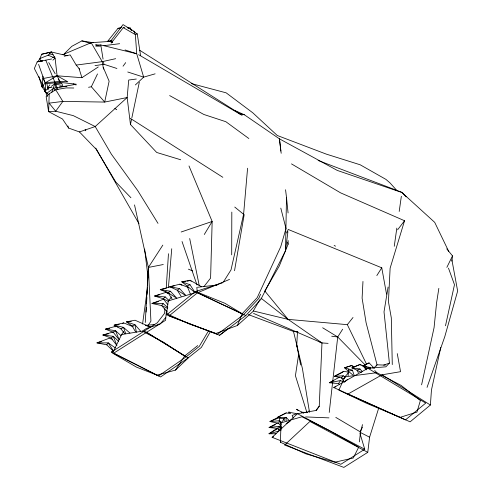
<?xml version="1.0" encoding="UTF-8"?>
<svg xmlns="http://www.w3.org/2000/svg" width="492" height="492" viewBox="0 0 492 492"><rect width="100%" height="100%" fill="white"/><g stroke="black" fill="none" stroke-linecap="round" stroke-linejoin="round"><path stroke-width="0.74" d="M231.695 254.856L231.818 212.095M73.782 88.013L66.211 87.914L55.694 89.698L49.194 93.849L48.628 111.641L62.515 119.027L68.616 128.074L79.44 131.93L96.149 149.23L115.761 181.978L130.921 197.729M222.273 282.9L195.183 291.67L166.683 314.837L219.549 335.273L245.809 315.55L260.834 299.456L285.526 250.723L285.877 230.896M285.907 229.37L286.479 197.353L285.563 189.752M348.164 375.716L348.268 371.208L348.853 369.068M264.468 291.645L279.327 265.908L288.054 244.358L288.158 240.551M281.098 422.849L301.897 416.767L328.533 430.125L358.711 447.185L353.238 458.009L334.812 462.228L305.962 453.888L280.36 442.216L281.098 422.849L284.308 418.913M316.264 410.629L319.247 406.207L321.971 342.93L288.103 319.376L260.975 298.14M146.13 312.094L146.358 307.494M146.555 303.662L146.862 297.531M147.016 294.468L147.36 287.574M147.44 286.036L148.098 273.011M362.967 281.455L362.1 298.158L366.103 322.77L377.038 364.818L376.245 366.066M300.655 364.953L296.75 345.255L297.494 331.571M145.269 322.5L148.381 267.433L134.525 204.912M164.9 308.699L164.605 313.281L157.323 322.746L111.383 352.069L160.607 376.964L188.184 357.881L201.369 347.407L210.441 331.516M165.939 292.666L166.038 291.141M166.241 288.084L168.467 253.731M397.272 353.613L400.537 371.681L382.038 374.812L347.869 394.092L410.107 421.835L430.395 405.027L431.453 390.039L440.758 347.457M166.444 310.384L165.595 320.274L113.677 353.188L158.529 375.949L186.111 356.866L146.524 332.143M167.883 293.644L168.012 292.119M168.405 287.556L171.745 248.743M223.386 282.027L231.012 269.868L243.595 214.284L247.581 168.233M278.958 429.018L278.718 431.133L268.976 433.79L277.396 428.114M329.228 412.431L332.574 382.702M332.746 381.183L337.721 336.971L342.666 329.216M451.89 261.184L452.499 255.883L446.748 248.841M359.357 441.877L360.544 432.031L362.493 424.614M367.758 452.357L309.923 421.441L284.597 445.039L343.853 467.4L367.758 452.357L369.59 437.203L378.723 408.028M281.393 427.068L278.7 423.329L279.948 417.782M285.526 250.723L287.912 231.72M45.504 91.764L41.925 86.733L42.976 76.248M171.567 296.971L168.27 300.926L166.597 313.687L189.1 323.89L215.933 333.453L237.415 325.464L253.042 311.448L259.899 299.567M142.563 324.043L147.348 289.13M394.258 246.277L396.835 228.097M399.203 211.437L401.349 196.283M298.742 353.742L295.428 375.697L306.965 412.757M438.846 288.355L436.613 302.691L434.067 327.641L421.595 384.83M388.09 287.045L384.018 311.848L389.406 363.121L385.857 366.823L367.93 368.268L333.767 387.548L405.445 419.904L425.74 403.096L367.93 368.268M234.53 270.717L244.198 214.518M64.593 54.637L64.889 53.148L71.881 46.273L81.906 40.879L93.246 42.724M180.687 159.759L156.702 152.471L130.46 124.494L131.548 119.304M131.856 117.822L139.316 82.244M280.36 442.216L280.668 440.801M445.494 325.79L454.479 284.702L448.476 268.122M291.492 163.898L340.599 192.858L404.553 220.736L390.125 268.158L388.44 301.688L391.306 317.887L392.278 364.597M366.171 369.867L365.513 368.582L366.208 366.411M51.82 92.428L54.735 83.849L61.42 83.246M427.044 387.388L444.786 336.639L457.646 291.055L451.884 259.813M237.415 325.464L242.187 313.724L257.224 297.642L280.748 246.683L286 228.528L280.797 208.116M67.379 55.75L51.371 51.992L41.728 54.231L39.926 58.517L38.093 61.482M40.842 60.842L37.171 61.875L34.354 68.517L45.793 90.823M260.563 294.216L258.761 298.441L243.737 314.536L217.476 334.259L168.977 315.956L197.477 292.789L229.536 279.401M286.707 232.98L288.207 229.457L381.774 267.814L386.527 294.154M348.348 372.862L344.935 376.835L338.871 390.119L366.079 403.065L400.088 417.364L416.945 412.093L420.377 400.556L401.048 385.359L376.829 372.69L374.701 370.494M88.56 87.299L91.346 86.74L97.502 73.929M123.738 331.423L121.616 334.554L112.563 353.115L136.425 367.1L156.985 375.138L175.484 370.107L187.593 358.619L188.27 357.26M446.865 267.371L452.499 255.883M360.408 431.177L362.518 427.111M208.639 330.63L199.291 346.393L186.708 356.392M204.291 234.493L212.157 221.468L188.989 165.964M148.221 325.409L150.915 321.116L148.381 267.433L162.821 245.121M376.829 275.569L381.774 267.814M175.484 370.107L184.568 356.06L163.596 342.272L142.397 331.128L121.616 334.554M277.513 422.985L269.056 427.566L277.648 428.354L278.958 426.361L281.424 427.788M339.585 377.093L329.314 382.745L338.533 383.594L340.526 380.556L343.133 381.786M123.043 66.211L125.688 62.638M62.865 54.612L91.186 42.687L110.546 41.371L123.037 24.6L134.66 31.642L134.919 33.868M397.604 229.819L404.553 220.736M111.204 43.148L123.264 27.65L124.685 27.22M112.41 339.093L108.72 338.447L96.942 342.899L106.746 344.818L108.258 342.881L115.46 348.022M203.836 286.75L210.594 278.103L212.157 221.468L181.167 231.996M253.318 310.975L288.103 319.376L347.327 324.659L353.01 317.494M319.247 406.207L315.827 410.506L297.457 413.717L272.125 437.314L340.833 464.288L364.738 449.245L359.923 433.261M109.144 41.611L107.643 41.316L118 28.345L121.807 27.097M49.95 84.772L47.601 87.693L48.216 89.808M167.809 307.562L163.178 303.619L161.591 305.532L151.948 303.478L163.621 299.191M43.124 87.582L41.925 86.733L44.815 83.357M160.109 324.056L165.509 317.746M374.129 367.745L377.038 364.818L385.427 365.113M40.713 61.402L39.926 58.517L48.148 55.221L51.371 51.992L55.092 58.136L57.103 75.799L59.919 81.371L67.779 81.777L57.103 75.799L43.007 78.548L45.301 82.791L59.919 81.371M135.38 84.938L143.658 77.139L155.109 73.831M52.872 60.172L55.092 58.136L48.148 55.221M169.045 300.575L165.244 296.934L163.289 298.718L154.513 296.012L165.583 292.494L169.156 293.521M348.717 372.173L343.613 371.343L342.493 372.364L334.474 376.288L344.677 378.649M345.322 377.647L343.275 375.783L341.319 377.567L343.576 381.103M344.332 382.284L347.37 379.517M49.194 93.849L46.143 96.58L48.628 111.641L55.694 111.229L73.283 115.632L95.202 126.549L111.327 154.107L137.735 190.601L157.993 223.368M113.572 331.86L102.846 335.021L111.149 338.016L113.277 336.307L118.646 341.405M185.164 355.581L197.741 345.575M219.549 335.273L228.632 328.189M47.072 93.794L44.754 91.038L50.043 87.232M51.211 86.383L54.735 83.849L61.389 85.356M38.604 64.36L45.473 83.781L60.092 82.355L76.34 84.243L53.856 88.154L46.07 93.769L47.41 96.518M114.968 326.897L115.835 326.27L117.969 326.946M115.835 326.27L105.448 329.123L113.308 332.364L115.583 330.729L121.038 335.679M172.059 298.902L168.129 292.857L176.776 298.17L170.398 291.221L168.129 292.857L160.269 289.616L170.656 286.762M166.683 314.837L167.95 313.982M142.397 331.128L146.358 328.49L159.383 324.289M45.301 82.791L57.103 75.799L81.93 77.681L98.265 66.967M185.589 295.218L179.654 288.638L177.237 290.206L169.845 286.731L179.869 284.179L188.375 287.451M277.955 428.544L268.976 433.79L276.03 433.753M122.692 323.484L123.676 322.912L133.369 326.805M123.676 322.912L114.089 325.151L120.934 328.871L123.504 327.389L129.906 333.059M290.661 413.618L286.215 412.923L277.445 417.388L283.478 418.883L286.043 417.401L288.607 419.861M286.147 423.643L290.139 421.337M128.935 28.677L130.189 27.982L131.819 30.51M343.613 371.343L334.474 376.288L343.275 375.783M279.45 416.662L269.936 421.552L278.7 423.329M374.197 368.213L369.123 362.924L362.868 366.122L366.78 369.351M286.215 412.923L277.445 417.388L286.043 417.401L286.104 420.869M275.262 424.682L269.056 427.566L278.958 426.361L281.123 430.057M150.121 326.903L135.036 320.231L126.444 321.86L132.102 326.024L134.956 324.726L140.62 331.11M333.478 380.9L329.314 382.745L340.526 380.556M189.002 280.748L190.115 280.268L201.486 286.719M195.176 292.752L190.053 284.77L187.138 286.024L181.745 281.781L190.115 280.268L191.216 281.313M279.431 417.597L269.936 421.552L279.585 420.715L281.307 422.843M333.767 387.548L335.87 386.73M362.315 371.626L359.996 369L356.946 370.15L351.872 367.881L360.015 364.48L366.233 367.007M123.264 27.65L135.368 34.612L137.256 33.905L140.571 55.541M272.125 437.314L273.57 436.798M383.692 365.101L389.406 363.121M79.44 131.93L95.202 126.549L127.164 97.539L128.713 80.036L136.296 79.034M111.383 352.069L113.56 351.368M168.27 300.926L197.23 292.088L224.942 303.3L242.187 313.724M101.309 341.565L96.942 342.899L108.258 342.881L113.32 350.851M365.513 368.582L369.578 367.333L370.538 368.447M369.123 362.924L367.137 363.514L362.868 366.122L369.578 367.333M158.399 301.565L151.948 303.478L163.178 303.619M52.589 57.521L54.79 56.894M159.488 294.763L154.513 296.012L165.244 296.934M107.643 41.316L112.078 40.227M354.197 366.792L351.632 365.562L344.535 367.782L348.268 371.208L352.42 370.193L354.019 374.935M51.371 51.992L41.728 54.231M108.695 333.681L102.846 335.021L113.277 336.307L116.948 345.593L111.149 338.016M37.171 61.875L51.715 58.96M64.261 56.205L70.165 54.907L76.198 65.079L79.642 69.206M115.657 58.683L102.238 61.654L76.198 65.079M165.853 288.441L160.269 289.616L170.398 291.221M109.642 328.244L105.448 329.123L115.583 330.729L119.138 339.714L113.308 332.364M148.381 267.433L163.282 264.524M174.162 285.901L169.845 286.731L179.654 288.638M119.249 324.271L114.089 325.151L123.504 327.389L125.712 333.724M95.03 65.645L103.892 64.267L116.905 68.48M214.58 285.649L216.074 285.428M344.935 376.835L376.829 372.69M131.309 321.239L126.444 321.86L134.956 324.726L136.37 332.168M103.996 45.664L119.636 43.69M42.57 60.762L40.344 61.033L42.65 61.1M185.466 281.338L181.745 281.781L190.053 284.77M186.954 281.166L188.442 280.987M197.612 287.26L217.403 284.954M145.687 325.347L154.796 324.529M157.834 324.259L159.353 324.123M59.403 86.998L66.887 86.451M52.023 87.428L47.601 87.693L47.004 83.929M364.437 367.961L365.956 367.918M368.244 367.85L370.525 367.788M289.917 412.161L288.466 412.179L296.817 413.661L292.168 415.408L293.275 418.237M95.559 45L100.799 44.95L136.721 53.769L143.658 77.139L127.748 71.992M95.786 46.168L100.276 46.131L95.866 44.87M305.661 416.921L328.988 417.874M301.479 412.161L307.506 412.548M253.515 313.392L321.971 342.93L328.103 343.361M372.05 367.745L374.326 367.924M127.145 27.657L130.189 27.982M118 28.345L120.233 28.579M248.362 314.597L293.478 331.454L297.974 332.014M331.725 336.221L337.721 336.971L365.624 365.421M359.996 369L351.872 367.881L360.015 364.48L361.208 365.402M110.645 41.906L112.139 42.207M239.161 113.652L244.364 114.777L279.45 138.849L337.26 170.417L401.89 192.501M49.452 53.868L53.13 54.76M191.283 83.554L226.148 92.834L252.79 112.809L277.267 135.484L326.276 154.113L360.175 164.783L385.968 179.408L390.131 183.03L396.761 190.441M81.906 40.879L90.725 43.401M352.42 370.193L344.535 367.782L351.632 365.562L353.496 366.878M125.085 49.95L136.721 53.769L135.368 34.612M145.226 325.249L150.097 327.008M318.121 160.46L402.05 192.384L406.158 196.831M73.314 83.898L76.082 84.962M47.078 93.339L45.676 92.748L44.292 89.224M188.418 269.155L192.636 270.932M319.179 341.706L321.971 342.93M235.274 110.706L244.364 114.777M110.546 41.371L112.6 42.337M167.495 308.3L161.591 305.532L167.182 311.971M197.477 292.789L243.737 314.536M195.183 291.67L245.809 315.55M179.869 284.179L181.88 285.188M334.148 245.471L335.513 246.166M360.07 432.308L369.59 437.203M168.504 301.455L163.289 298.718L167.815 304.733M297.457 413.717L364.738 449.245M361.429 372.542L356.946 370.15L358.348 372.659M169.635 95.583L203.836 114.47L225.865 121.715L248.866 138.535M303.705 413.206L296.559 409.246L298.324 410.623M138.603 54.674L242.064 115.362M335.796 417.394L360.544 432.031M322.666 327.777L337.721 336.971M144.224 331.018L188.184 357.881M382.038 374.812L430.395 405.027M185.447 295.372L177.237 290.206L181.148 296.356M139.66 50.245L240.237 114.003M127.348 27.577L129.205 28.764M130.448 29.551L131.684 30.344M133.541 31.531L137.256 33.905M114.827 108.468L116.77 109.704M130.349 118.363L222.845 177.304M338.533 383.594L339.671 384.48M234.758 207.052L243.595 214.284M348.268 371.208L352.782 374.904M194.598 292.266L187.138 286.024L190.373 294.031M277.648 428.354L280.286 430.746M402.456 193.012L434.707 222.359L448.673 251.32M106.746 344.818L113.172 350.956M44.754 91.038L48.321 94.655M91.346 86.74L104.691 102.072L127.164 97.539L130.46 124.494M264.967 291.19L288.103 319.376M120.934 328.871L124.611 333.508M55.694 89.698L62.841 101.401L104.691 102.072L109.126 81.192L103.215 67.281M132.102 326.024L135.515 331.749M91.186 42.687L102.238 61.654L103.517 69.157M48.776 62.564L55.19 73.782M58.21 79.058L60.092 82.355M85.098 129.439L85.854 130.767M95.725 148.037L139.008 223.762M283.478 418.883L284.481 420.666M347.327 324.659L366.731 364.547M45.811 60.258L57.945 89.593M53.856 88.154L54.895 90.749M42.361 84.298L42.915 85.706M61.789 83.308L63.093 86.783M54.735 83.849L56.525 88.745M279.585 420.715L281.061 424.86M182.034 241.517L197.003 284.979M67.896 125.94L68.616 128.074M79.058 68.585L81.93 77.681M38.874 76.531L41.925 86.733M293.478 331.454L297.851 349.32M296.75 345.255L302.439 368.662L309.431 411.853M308.958 410.795L309.277 412.29M189.691 238.54L199.272 285.717M287.611 242.144L288.054 244.358M100.799 44.95L103.056 59.071M103.535 62.041L103.892 64.267M144.63 249.044L148.037 277.205M281.184 153.283L279.45 138.849L280.846 151.032M286.479 197.353L288.072 212.944M196.849 287.353L197.23 292.088M147.705 271.609L147.926 276.953M45.473 83.781L45.621 90.51M62.841 101.401L55.694 111.229L49.095 103.16L62.841 101.401"/></g></svg>
